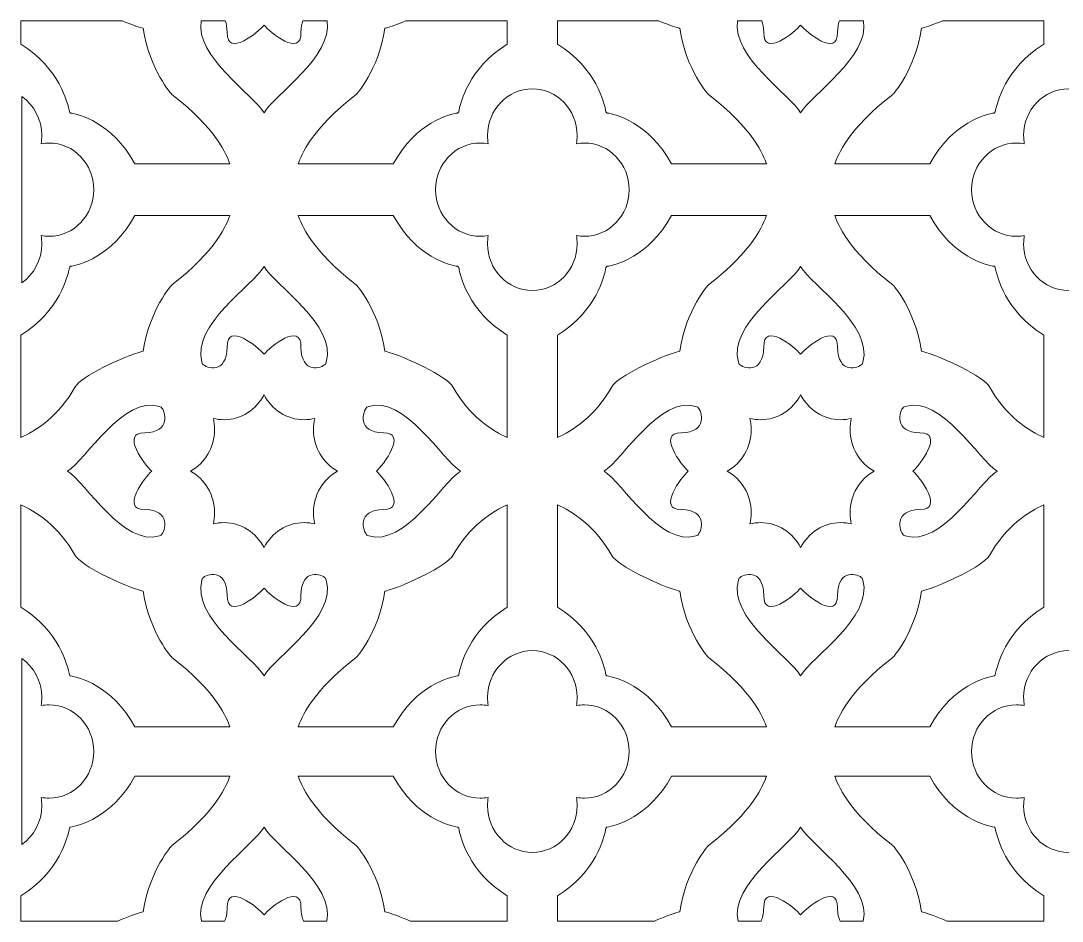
# Model space of a CAD drawing. Header units: millimetres. Extents: x -1200 to 1200, y -590 to 590.
# Drawn here: x -1200 to 164, y -590 to 590 of the extents above; entities that cross this region are included whole.
import ezdxf

# ---------------------------------------------------------------- set-up
doc = ezdxf.new("R2010")
doc.units = ezdxf.units.MM
doc.header["$MEASUREMENT"] = 0
doc.layers.add('Layer 1', color=7, linetype='Continuous')

msp = doc.modelspace()

# ---------------------------------------------------------------- linework, layer by layer
at = {"layer": 'Layer 1', "color": 250, "lineweight": 9}
for points, knots in [([(-1135.4444, 469.4509), (-1135.4444, 469.4509), (-1135.1572, 469.142), (-1135.1572, 469.142), (-1124.8093, 467.5434), (-1081.2913, 457.6772), (-1050.5922, 402.4922), (-1050.5922, 402.4922), (-926.2766, 402.4922), (-926.2766, 402.4922), (-929.4344, 412.7042), (-944.124, 449.1335), (-1002.0419, 493.2975), (-1002.0419, 493.2975), (-1031.3481, 524.8968), (-1039.7222, 580.2292), (-1039.7196, 580.2319), (-1039.9428, 580.3044), (-1040.3501, 580.4369), (-1040.3762, 580.4451), (-1040.3945, 580.4519), (-1040.4219, 580.4601), (-1047.4815, 582.2364), (-1056.9521, 585.6686), (-1067.0834, 589.963), (-1067.0834, 589.963), (-1200.0603, 589.963), (-1200.0603, 589.963), (-1200.0603, 589.963), (-1200.0603, 559.3161), (-1200.0603, 559.3161), (-1149.2751, 528.2948), (-1138.3842, 481.7096), (-1136.4548, 470.5384), (-1136.4548, 470.5384), (-1135.7956, 469.8307), (-1135.7956, 469.8307), (-1135.7956, 469.8307), (-1135.4444, 469.4509), (-1135.4444, 469.4509)], [0, 0, 0, 0, 0.076923077, 0.076923077, 0.076923077, 0.153846154, 0.153846154, 0.153846154, 0.230769231, 0.230769231, 0.230769231, 0.307692308, 0.307692308, 0.307692308, 0.384615385, 0.384615385, 0.384615385, 0.461538462, 0.461538462, 0.461538462, 0.538461538, 0.538461538, 0.538461538, 0.615384615, 0.615384615, 0.615384615, 0.692307692, 0.692307692, 0.692307692, 0.769230769, 0.769230769, 0.769230769, 0.846153846, 0.846153846, 0.846153846, 0.923076923, 0.923076923, 0.923076923, 1, 1, 1, 1]), ([(-932.1457, 589.963), (-930.7319, 586.0853), (-929.8625, 581.1064), (-929.7947, 574.7666), (-930.3912, 540.9156), (-888.4618, 575.3418), (-881.4558, 584.2763), (-881.4506, 584.2722), (-881.4375, 584.264), (-881.4323, 584.2517), (-881.431, 584.264), (-881.4179, 584.2722), (-881.4114, 584.2763), (-874.4041, 575.3418), (-832.4772, 540.9156), (-833.0712, 574.7666), (-833.0034, 581.1064), (-832.1352, 586.0853), (-830.7202, 589.963), (-830.7202, 589.963), (-798.8959, 589.963), (-798.8959, 589.963), (-791.2998, 542.5034), (-867.7805, 493.2866), (-881.4323, 469.3156), (-895.0868, 493.2811), (-971.5661, 542.5034), (-963.9713, 589.963), (-963.9713, 589.963), (-932.1457, 589.963), (-932.1457, 589.963)], [0, 0, 0, 0, 0.1, 0.1, 0.1, 0.2, 0.2, 0.2, 0.3, 0.3, 0.3, 0.4, 0.4, 0.4, 0.5, 0.5, 0.5, 0.6, 0.6, 0.6, 0.7, 0.7, 0.7, 0.8, 0.8, 0.8, 0.9, 0.9, 0.9, 1, 1, 1, 1]), ([(-562.8043, 589.963), (-562.8043, 589.963), (-562.8043, 559.3175), (-562.8043, 559.3175), (-613.5895, 528.2948), (-624.4791, 481.7096), (-626.411, 470.5384), (-626.411, 470.5384), (-627.069, 469.8307), (-627.069, 469.8307), (-627.069, 469.8307), (-627.4215, 469.4509), (-627.4215, 469.4509), (-627.4215, 469.4509), (-627.7073, 469.142), (-627.7073, 469.142), (-638.0578, 467.5434), (-681.5719, 457.6772), (-712.2723, 402.4922), (-712.2723, 402.4922), (-836.5893, 402.4922), (-836.5893, 402.4922), (-833.4315, 412.7042), (-818.7418, 449.1335), (-760.824, 493.2975), (-760.824, 493.2975), (-731.5165, 524.8968), (-723.1437, 580.2292), (-723.1463, 580.2319), (-722.923, 580.3044), (-722.5158, 580.4369), (-722.4897, 580.4451), (-722.4714, 580.4519), (-722.4439, 580.4601), (-715.3831, 582.2364), (-705.9111, 585.6686), (-695.7825, 589.963), (-695.7825, 589.963), (-562.8043, 589.963), (-562.8043, 589.963)], [0, 0, 0, 0, 0.076923077, 0.076923077, 0.076923077, 0.153846154, 0.153846154, 0.153846154, 0.230769231, 0.230769231, 0.230769231, 0.307692308, 0.307692308, 0.307692308, 0.384615385, 0.384615385, 0.384615385, 0.461538462, 0.461538462, 0.461538462, 0.538461538, 0.538461538, 0.538461538, 0.615384615, 0.615384615, 0.615384615, 0.692307692, 0.692307692, 0.692307692, 0.769230769, 0.769230769, 0.769230769, 0.846153846, 0.846153846, 0.846153846, 0.923076923, 0.923076923, 0.923076923, 1, 1, 1, 1]), ([(-432.4786, 469.4509), (-432.4786, 469.4509), (-432.19, 469.142), (-432.19, 469.142), (-421.8422, 467.5434), (-378.3254, 457.6772), (-347.6238, 402.4922), (-347.6238, 402.4922), (-223.3107, 402.4922), (-223.3107, 402.4922), (-226.4672, 412.7042), (-241.1569, 449.1335), (-299.0761, 493.2975), (-299.0761, 493.2975), (-328.3822, 524.8968), (-336.7551, 580.2292), (-336.7524, 580.2319), (-336.9743, 580.3044), (-337.3829, 580.4369), (-337.409, 580.4451), (-337.4273, 580.4519), (-337.4548, 580.4601), (-344.5156, 582.2364), (-353.9889, 585.6686), (-364.1202, 589.963), (-364.1202, 589.963), (-497.0931, 589.963), (-497.0931, 589.963), (-497.0931, 589.963), (-497.0931, 559.3161), (-497.0931, 559.3161), (-446.3092, 528.2948), (-435.4184, 481.7096), (-433.4889, 470.5384), (-433.4889, 470.5384), (-432.8297, 469.8307), (-432.8297, 469.8307), (-432.8297, 469.8307), (-432.4786, 469.4509), (-432.4786, 469.4509)], [0, 0, 0, 0, 0.076923077, 0.076923077, 0.076923077, 0.153846154, 0.153846154, 0.153846154, 0.230769231, 0.230769231, 0.230769231, 0.307692308, 0.307692308, 0.307692308, 0.384615385, 0.384615385, 0.384615385, 0.461538462, 0.461538462, 0.461538462, 0.538461538, 0.538461538, 0.538461538, 0.615384615, 0.615384615, 0.615384615, 0.692307692, 0.692307692, 0.692307692, 0.769230769, 0.769230769, 0.769230769, 0.846153846, 0.846153846, 0.846153846, 0.923076923, 0.923076923, 0.923076923, 1, 1, 1, 1]), ([(-178.4651, 469.3156), (-164.8133, 493.2866), (-88.3353, 542.5034), (-95.93, 589.963), (-95.93, 589.963), (-127.757, 589.963), (-127.757, 589.963), (-129.172, 586.0853), (-130.0362, 581.1064), (-130.104, 574.7666), (-129.5101, 540.9156), (-171.4369, 575.3418), (-178.4429, 584.2763), (-178.4508, 584.2722), (-178.4638, 584.264), (-178.4665, 584.2517), (-178.4704, 584.264), (-178.482, 584.2722), (-178.4886, 584.2763), (-185.496, 575.3418), (-227.4228, 540.9156), (-226.8275, 574.7666), (-226.8953, 581.1064), (-227.7674, 586.0853), (-229.1812, 589.963), (-229.1812, 589.963), (-261.0067, 589.963), (-261.0067, 589.963), (-268.6016, 542.5034), (-192.1209, 493.2811), (-178.4651, 469.3156)], [0, 0, 0, 0, 0.1, 0.1, 0.1, 0.2, 0.2, 0.2, 0.3, 0.3, 0.3, 0.4, 0.4, 0.4, 0.5, 0.5, 0.5, 0.6, 0.6, 0.6, 0.7, 0.7, 0.7, 0.8, 0.8, 0.8, 0.9, 0.9, 0.9, 1, 1, 1, 1]), ([(75.5444, 469.4509), (75.5444, 469.4509), (75.2585, 469.142), (75.2585, 469.142), (64.9093, 467.5434), (21.3952, 457.6772), (-9.3065, 402.4922), (-9.3065, 402.4922), (-133.6234, 402.4922), (-133.6234, 402.4922), (-130.4631, 412.7042), (-115.776, 449.1335), (-57.8556, 493.2975), (-57.8556, 493.2975), (-28.5494, 524.8968), (-20.1765, 580.2292), (-20.1791, 580.2319), (-19.9559, 580.3044), (-19.5486, 580.4369), (-19.5212, 580.4451), (-19.5029, 580.4519), (-19.4755, 580.4601), (-12.4159, 582.2364), (-2.9491, 585.6686), (7.1808, 589.963), (7.1808, 589.963), (140.1629, 589.963), (140.1629, 589.963), (140.1629, 589.963), (140.1629, 559.3175), (140.1629, 559.3175), (89.3764, 528.2948), (78.4881, 481.7096), (76.5547, 470.5384), (76.5547, 470.5384), (75.8981, 469.8307), (75.8981, 469.8307), (75.8981, 469.8307), (75.5444, 469.4509), (75.5444, 469.4509)], [0, 0, 0, 0, 0.076923077, 0.076923077, 0.076923077, 0.153846154, 0.153846154, 0.153846154, 0.230769231, 0.230769231, 0.230769231, 0.307692308, 0.307692308, 0.307692308, 0.384615385, 0.384615385, 0.384615385, 0.461538462, 0.461538462, 0.461538462, 0.538461538, 0.538461538, 0.538461538, 0.615384615, 0.615384615, 0.615384615, 0.692307692, 0.692307692, 0.692307692, 0.769230769, 0.769230769, 0.769230769, 0.846153846, 0.846153846, 0.846153846, 0.923076923, 0.923076923, 0.923076923, 1, 1, 1, 1]), ([(-529.9487, 500.8424), (-497.6127, 500.8424), (-471.2371, 473.3709), (-471.2371, 439.6894), (-471.2371, 435.9934), (-471.5556, 432.374), (-472.1653, 428.8557), (-468.7856, 429.4883), (-465.308, 429.8189), (-461.7613, 429.8189), (-429.4227, 429.8189), (-403.0484, 402.3488), (-403.047, 368.6699), (-403.0484, 334.9871), (-429.4227, 307.5169), (-461.76, 307.5169), (-465.3067, 307.5169), (-468.7856, 307.8489), (-472.1653, 308.4829), (-471.5569, 304.9645), (-471.2385, 301.341), (-471.2385, 297.6465), (-471.2371, 263.965), (-497.6127, 236.4948), (-529.9487, 236.4934), (-562.286, 236.4948), (-588.6616, 263.965), (-588.6616, 297.6451), (-588.6616, 301.341), (-588.3431, 304.9645), (-587.7348, 308.4829), (-591.1131, 307.8489), (-594.5881, 307.5169), (-598.1387, 307.5169), (-630.4774, 307.5169), (-656.8517, 334.9871), (-656.8517, 368.6699), (-656.8517, 402.3488), (-630.476, 429.8203), (-598.1401, 429.8203), (-594.5881, 429.8203), (-591.1131, 429.4883), (-587.7348, 428.8557), (-588.3431, 432.374), (-588.6616, 435.9934), (-588.6616, 439.688), (-588.6616, 473.3709), (-562.286, 500.8424), (-529.9487, 500.8424)], [0, 0, 0, 0, 0.0625, 0.0625, 0.0625, 0.125, 0.125, 0.125, 0.1875, 0.1875, 0.1875, 0.25, 0.25, 0.25, 0.3125, 0.3125, 0.3125, 0.375, 0.375, 0.375, 0.4375, 0.4375, 0.4375, 0.5, 0.5, 0.5, 0.5625, 0.5625, 0.5625, 0.625, 0.625, 0.625, 0.6875, 0.6875, 0.6875, 0.75, 0.75, 0.75, 0.8125, 0.8125, 0.8125, 0.875, 0.875, 0.875, 0.9375, 0.9375, 0.9375, 1, 1, 1, 1]), ([(172.3749, 500.8424), (204.7122, 500.8424), (231.0878, 473.3709), (231.0878, 439.6894), (231.0878, 435.9934), (230.768, 432.374), (230.1609, 428.8557), (233.538, 429.4883), (237.0155, 429.8189), (240.5623, 429.8189), (272.9023, 429.8189), (299.2766, 402.3488), (299.2778, 368.6699), (299.2778, 334.9871), (272.9023, 307.5169), (240.5637, 307.5169), (237.0155, 307.5169), (233.538, 307.8489), (230.1597, 308.4829), (230.768, 304.9645), (231.0865, 301.341), (231.0865, 297.6465), (231.0865, 263.965), (204.7135, 236.4948), (172.3749, 236.4934), (140.0376, 236.4948), (113.662, 263.965), (113.662, 297.6451), (113.662, 301.341), (113.9805, 304.9645), (114.5902, 308.4829), (111.2131, 307.8489), (107.7355, 307.5169), (104.1874, 307.5169), (71.8476, 307.5169), (45.4733, 334.9871), (45.4733, 368.6699), (45.4733, 402.3488), (71.8488, 429.8203), (104.1861, 429.8203), (107.7342, 429.8203), (111.2131, 429.4883), (114.5902, 428.8557), (113.9805, 432.374), (113.662, 435.9934), (113.662, 439.688), (113.6633, 473.3709), (140.0376, 500.8424), (172.3749, 500.8424)], [0, 0, 0, 0, 0.0625, 0.0625, 0.0625, 0.125, 0.125, 0.125, 0.1875, 0.1875, 0.1875, 0.25, 0.25, 0.25, 0.3125, 0.3125, 0.3125, 0.375, 0.375, 0.375, 0.4375, 0.4375, 0.4375, 0.5, 0.5, 0.5, 0.5625, 0.5625, 0.5625, 0.625, 0.625, 0.625, 0.6875, 0.6875, 0.6875, 0.75, 0.75, 0.75, 0.8125, 0.8125, 0.8125, 0.875, 0.875, 0.875, 0.9375, 0.9375, 0.9375, 1, 1, 1, 1]), ([(-1198.9207, 246.6712), (-1198.9207, 246.6712), (-1198.9207, 490.6618), (-1198.9207, 490.6618), (-1183.0641, 479.6929), (-1172.5751, 460.9277), (-1172.5751, 439.6894), (-1172.5751, 435.9934), (-1172.8937, 432.374), (-1173.502, 428.8557), (-1170.1236, 429.4883), (-1166.6486, 429.8189), (-1163.0979, 429.8189), (-1130.7606, 429.8189), (-1104.3864, 402.3488), (-1104.3864, 368.6699), (-1104.3864, 334.9871), (-1130.7606, 307.5169), (-1163.0979, 307.5169), (-1166.6474, 307.5169), (-1170.125, 307.8489), (-1173.5032, 308.4829), (-1172.895, 304.9645), (-1172.5778, 301.341), (-1172.5778, 297.6465), (-1172.5764, 276.4082), (-1183.0653, 257.6416), (-1198.9207, 246.6712)], [0, 0, 0, 0, 0.111111111, 0.111111111, 0.111111111, 0.222222222, 0.222222222, 0.222222222, 0.333333333, 0.333333333, 0.333333333, 0.444444444, 0.444444444, 0.444444444, 0.555555556, 0.555555556, 0.555555556, 0.666666667, 0.666666667, 0.666666667, 0.777777778, 0.777777778, 0.777777778, 0.888888889, 0.888888889, 0.888888889, 1, 1, 1, 1]), ([(-1135.4444, 267.8904), (-1135.4444, 267.8904), (-1135.1572, 268.1978), (-1135.1572, 268.1978), (-1124.8093, 269.7965), (-1081.2913, 279.6628), (-1050.5922, 334.849), (-1050.5922, 334.849), (-926.2753, 334.849), (-926.2753, 334.849), (-929.4317, 324.6371), (-944.1227, 288.2092), (-1002.0419, 244.0437), (-1002.0419, 244.0437), (-1031.3481, 212.4432), (-1039.7222, 157.1093), (-1039.7196, 157.1079), (-1039.9428, 157.0355), (-1040.3501, 156.903), (-1040.3762, 156.8962), (-1040.3945, 156.8893), (-1040.4219, 156.8811), (-1065.7506, 150.5045), (-1122.0784, 122.8156), (-1128.6995, 110.4777), (-1149.2686, 72.6561), (-1181.8983, 51.6597), (-1200.0603, 43.8319), (-1200.0603, 43.8319), (-1200.0603, 178.0252), (-1200.0603, 178.0252), (-1149.2751, 209.0451), (-1138.3842, 255.6303), (-1136.4548, 266.8001), (-1136.4548, 266.8001), (-1135.7956, 267.5106), (-1135.7956, 267.5106), (-1135.7956, 267.5106), (-1135.4444, 267.8904), (-1135.4444, 267.8904)], [0, 0, 0, 0, 0.076923077, 0.076923077, 0.076923077, 0.153846154, 0.153846154, 0.153846154, 0.230769231, 0.230769231, 0.230769231, 0.307692308, 0.307692308, 0.307692308, 0.384615385, 0.384615385, 0.384615385, 0.461538462, 0.461538462, 0.461538462, 0.538461538, 0.538461538, 0.538461538, 0.615384615, 0.615384615, 0.615384615, 0.692307692, 0.692307692, 0.692307692, 0.769230769, 0.769230769, 0.769230769, 0.846153846, 0.846153846, 0.846153846, 0.923076923, 0.923076923, 0.923076923, 1, 1, 1, 1]), ([(-627.4215, 267.8904), (-627.4215, 267.8904), (-627.7073, 268.1978), (-627.7073, 268.1978), (-638.0578, 269.7965), (-681.5733, 279.6628), (-712.2723, 334.849), (-712.2723, 334.849), (-836.5905, 334.849), (-836.5905, 334.849), (-833.4341, 324.6371), (-818.7432, 288.2092), (-760.824, 244.0437), (-760.824, 244.0437), (-731.5165, 212.4432), (-723.1437, 157.1093), (-723.1463, 157.1079), (-722.923, 157.0355), (-722.5158, 156.903), (-722.4897, 156.8962), (-722.4714, 156.8893), (-722.4439, 156.8811), (-697.114, 150.5045), (-640.7875, 122.8156), (-634.1651, 110.4777), (-613.5959, 72.6548), (-580.9662, 51.6583), (-562.8043, 43.8319), (-562.8043, 43.8319), (-562.8043, 178.0238), (-562.8043, 178.0238), (-613.5895, 209.0451), (-624.4791, 255.6303), (-626.411, 266.8001), (-626.411, 266.8001), (-627.069, 267.5106), (-627.069, 267.5106), (-627.069, 267.5106), (-627.4215, 267.8904), (-627.4215, 267.8904)], [0, 0, 0, 0, 0.076923077, 0.076923077, 0.076923077, 0.153846154, 0.153846154, 0.153846154, 0.230769231, 0.230769231, 0.230769231, 0.307692308, 0.307692308, 0.307692308, 0.384615385, 0.384615385, 0.384615385, 0.461538462, 0.461538462, 0.461538462, 0.538461538, 0.538461538, 0.538461538, 0.615384615, 0.615384615, 0.615384615, 0.692307692, 0.692307692, 0.692307692, 0.769230769, 0.769230769, 0.769230769, 0.846153846, 0.846153846, 0.846153846, 0.923076923, 0.923076923, 0.923076923, 1, 1, 1, 1]), ([(-432.4786, 267.8904), (-432.4786, 267.8904), (-432.19, 268.1978), (-432.19, 268.1978), (-421.8422, 269.7965), (-378.3254, 279.6628), (-347.6238, 334.849), (-347.6238, 334.849), (-223.3095, 334.849), (-223.3095, 334.849), (-226.4659, 324.6371), (-241.1555, 288.2092), (-299.0761, 244.0437), (-299.0761, 244.0437), (-328.3822, 212.4432), (-336.7551, 157.1093), (-336.7524, 157.1079), (-336.9743, 157.0355), (-337.3829, 156.903), (-337.409, 156.8962), (-337.4273, 156.8893), (-337.4548, 156.8811), (-362.7847, 150.5045), (-419.1113, 122.8156), (-425.7336, 110.4777), (-446.3014, 72.6561), (-478.9325, 51.6597), (-497.0931, 43.8319), (-497.0931, 43.8319), (-497.0931, 178.0252), (-497.0931, 178.0252), (-446.3092, 209.0451), (-435.4184, 255.6303), (-433.4889, 266.8001), (-433.4889, 266.8001), (-432.8297, 267.5106), (-432.8297, 267.5106), (-432.8297, 267.5106), (-432.4786, 267.8904), (-432.4786, 267.8904)], [0, 0, 0, 0, 0.076923077, 0.076923077, 0.076923077, 0.153846154, 0.153846154, 0.153846154, 0.230769231, 0.230769231, 0.230769231, 0.307692308, 0.307692308, 0.307692308, 0.384615385, 0.384615385, 0.384615385, 0.461538462, 0.461538462, 0.461538462, 0.538461538, 0.538461538, 0.538461538, 0.615384615, 0.615384615, 0.615384615, 0.692307692, 0.692307692, 0.692307692, 0.769230769, 0.769230769, 0.769230769, 0.846153846, 0.846153846, 0.846153846, 0.923076923, 0.923076923, 0.923076923, 1, 1, 1, 1]), ([(75.5444, 267.8904), (75.5444, 267.8904), (75.2585, 268.1978), (75.2585, 268.1978), (64.9093, 269.7965), (21.3939, 279.6628), (-9.3065, 334.849), (-9.3065, 334.849), (-133.6247, 334.849), (-133.6247, 334.849), (-130.4656, 324.6371), (-115.7773, 288.2092), (-57.8556, 244.0437), (-57.8556, 244.0437), (-28.5494, 212.4432), (-20.1765, 157.1093), (-20.1791, 157.1079), (-19.9559, 157.0355), (-19.5486, 156.903), (-19.5212, 156.8962), (-19.5029, 156.8893), (-19.4755, 156.8811), (5.8531, 150.5045), (62.1784, 122.8156), (68.8033, 110.4777), (89.3712, 72.6548), (121.9996, 51.6583), (140.1629, 43.8319), (140.1629, 43.8319), (140.1629, 178.0238), (140.1629, 178.0238), (89.3764, 209.0451), (78.4881, 255.6303), (76.5547, 266.8001), (76.5547, 266.8001), (75.8981, 267.5106), (75.8981, 267.5106), (75.8981, 267.5106), (75.5444, 267.8904), (75.5444, 267.8904)], [0, 0, 0, 0, 0.076923077, 0.076923077, 0.076923077, 0.153846154, 0.153846154, 0.153846154, 0.230769231, 0.230769231, 0.230769231, 0.307692308, 0.307692308, 0.307692308, 0.384615385, 0.384615385, 0.384615385, 0.461538462, 0.461538462, 0.461538462, 0.538461538, 0.538461538, 0.538461538, 0.615384615, 0.615384615, 0.615384615, 0.692307692, 0.692307692, 0.692307692, 0.769230769, 0.769230769, 0.769230769, 0.846153846, 0.846153846, 0.846153846, 0.923076923, 0.923076923, 0.923076923, 1, 1, 1, 1]), ([(-881.4336, 268.0243), (-867.321, 243.2499), (-786.0729, 191.4973), (-799.9428, 142.5907), (-800.1869, 141.7244), (-800.3553, 140.8732), (-800.9363, 140.164), (-805.543, 134.5689), (-832.6861, 125.9296), (-833.0712, 162.5747), (-832.4772, 196.4242), (-874.4053, 161.9994), (-881.4114, 153.0609), (-881.4192, 153.0704), (-881.4271, 153.0786), (-881.4336, 153.0855), (-881.4401, 153.0786), (-881.4479, 153.0704), (-881.4545, 153.0609), (-888.4605, 161.9994), (-930.3912, 196.4242), (-929.7947, 162.5747), (-930.1798, 125.9296), (-957.3242, 134.5689), (-961.9283, 140.164), (-962.5118, 140.8732), (-962.6777, 141.7244), (-962.9231, 142.5907), (-976.7942, 191.4973), (-895.5463, 243.2499), (-881.4336, 268.0243)], [0, 0, 0, 0, 0.1, 0.1, 0.1, 0.2, 0.2, 0.2, 0.3, 0.3, 0.3, 0.4, 0.4, 0.4, 0.5, 0.5, 0.5, 0.6, 0.6, 0.6, 0.7, 0.7, 0.7, 0.8, 0.8, 0.8, 0.9, 0.9, 0.9, 1, 1, 1, 1]), ([(-178.4665, 268.0243), (-164.3537, 243.2499), (-83.1071, 191.4973), (-96.9756, 142.5907), (-97.2211, 141.7244), (-97.3882, 140.8732), (-97.9704, 140.164), (-102.5758, 134.5689), (-129.7189, 125.9296), (-130.104, 162.5747), (-129.5101, 196.4242), (-171.4382, 161.9994), (-178.4456, 153.0609), (-178.4521, 153.0704), (-178.4586, 153.0786), (-178.4665, 153.0855), (-178.4729, 153.0786), (-178.4795, 153.0704), (-178.4873, 153.0609), (-185.4946, 161.9994), (-227.4228, 196.4242), (-226.8275, 162.5747), (-227.2126, 125.9296), (-254.3584, 134.5689), (-258.9624, 140.164), (-259.546, 140.8732), (-259.7105, 141.7244), (-259.9572, 142.5907), (-273.8271, 191.4973), (-192.5791, 243.2499), (-178.4665, 268.0243)], [0, 0, 0, 0, 0.1, 0.1, 0.1, 0.2, 0.2, 0.2, 0.3, 0.3, 0.3, 0.4, 0.4, 0.4, 0.5, 0.5, 0.5, 0.6, 0.6, 0.6, 0.7, 0.7, 0.7, 0.8, 0.8, 0.8, 0.9, 0.9, 0.9, 1, 1, 1, 1]), ([(-1138.999, -0.2419), (-1115.2133, -14.941), (-1065.526, -99.5636), (-1018.5695, -85.1174), (-1017.7367, -84.8618), (-1016.9195, -84.6897), (-1016.2381, -84.0817), (-1010.8677, -79.2858), (-1002.5706, -51.0136), (-1037.7563, -50.6119), (-1070.2542, -51.2308), (-1037.2028, -7.5601), (-1028.6211, -0.2638), (-1028.6302, -0.257), (-1028.6381, -0.2501), (-1028.6446, -0.2419), (-1028.6381, -0.2351), (-1028.6302, -0.2269), (-1028.6211, -0.2187), (-1037.2028, 7.0775), (-1070.2542, 50.7483), (-1037.7563, 50.1293), (-1002.5706, 50.5297), (-1010.8677, 78.8019), (-1016.2381, 83.5977), (-1016.9195, 84.2057), (-1017.7367, 84.378), (-1018.5695, 84.6334), (-1065.526, 99.0797), (-1115.2133, 14.4571), (-1138.999, -0.2419)], [0, 0, 0, 0, 0.1, 0.1, 0.1, 0.2, 0.2, 0.2, 0.3, 0.3, 0.3, 0.4, 0.4, 0.4, 0.5, 0.5, 0.5, 0.6, 0.6, 0.6, 0.7, 0.7, 0.7, 0.8, 0.8, 0.8, 0.9, 0.9, 0.9, 1, 1, 1, 1]), ([(-881.4323, 99.9091), (-891.4799, 80.4442), (-911.2293, 67.158), (-933.8636, 67.158), (-938.6635, 67.158), (-943.329, 67.7619), (-947.8039, 68.8877), (-946.7217, 64.2272), (-946.1461, 59.3644), (-946.1461, 54.3664), (-946.1461, 30.7916), (-958.8998, 10.2255), (-977.5866, -0.2406), (-958.8998, -10.7054), (-946.1461, -31.2755), (-946.1461, -54.8489), (-946.1461, -59.847), (-946.7217, -64.7139), (-947.8039, -69.3731), (-943.329, -68.2458), (-938.6635, -67.6433), (-933.8636, -67.6433), (-911.2293, -67.6433), (-891.4813, -80.9282), (-881.4323, -100.3916), (-871.3846, -80.9282), (-851.6378, -67.6433), (-829.0049, -67.6433), (-824.2049, -67.6433), (-819.5368, -68.2431), (-815.062, -69.369), (-816.1454, -64.7084), (-816.7211, -59.847), (-816.7211, -54.8475), (-816.7211, -31.2755), (-803.9674, -10.7054), (-785.2806, -0.2406), (-803.9687, 10.2255), (-816.7211, 30.7916), (-816.7224, 54.3664), (-816.7224, 59.3644), (-816.1454, 64.2272), (-815.0632, 68.8877), (-819.5381, 67.7633), (-824.2049, 67.1593), (-829.0049, 67.1593), (-851.6392, 67.1593), (-871.3846, 80.4442), (-881.4323, 99.9091)], [0, 0, 0, 0, 0.0625, 0.0625, 0.0625, 0.125, 0.125, 0.125, 0.1875, 0.1875, 0.1875, 0.25, 0.25, 0.25, 0.3125, 0.3125, 0.3125, 0.375, 0.375, 0.375, 0.4375, 0.4375, 0.4375, 0.5, 0.5, 0.5, 0.5625, 0.5625, 0.5625, 0.625, 0.625, 0.625, 0.6875, 0.6875, 0.6875, 0.75, 0.75, 0.75, 0.8125, 0.8125, 0.8125, 0.875, 0.875, 0.875, 0.9375, 0.9375, 0.9375, 1, 1, 1, 1]), ([(-623.8669, -0.2419), (-647.6551, -14.941), (-697.3425, -99.5636), (-744.2976, -85.1174), (-745.1292, -84.8618), (-745.9463, -84.6897), (-746.6277, -84.0817), (-752.0007, -79.2858), (-760.2953, -51.0136), (-725.1122, -50.6119), (-692.6117, -51.2308), (-725.663, -7.5601), (-734.2448, -0.2638), (-734.2357, -0.257), (-734.2278, -0.2501), (-734.2213, -0.2419), (-734.2278, -0.2351), (-734.2357, -0.2269), (-734.2448, -0.2187), (-725.663, 7.0775), (-692.6117, 50.7483), (-725.1122, 50.1293), (-760.2953, 50.5297), (-752.0007, 78.8019), (-746.6277, 83.5977), (-745.9463, 84.2057), (-745.1292, 84.378), (-744.2976, 84.6334), (-697.3425, 99.0797), (-647.6551, 14.4571), (-623.8669, -0.2419)], [0, 0, 0, 0, 0.1, 0.1, 0.1, 0.2, 0.2, 0.2, 0.3, 0.3, 0.3, 0.4, 0.4, 0.4, 0.5, 0.5, 0.5, 0.6, 0.6, 0.6, 0.7, 0.7, 0.7, 0.8, 0.8, 0.8, 0.9, 0.9, 0.9, 1, 1, 1, 1]), ([(-436.0318, -0.2419), (-412.2462, -14.941), (-362.5576, -99.5636), (-315.6024, -85.1174), (-314.7708, -84.8618), (-313.9524, -84.6897), (-313.2722, -84.0817), (-307.9005, -79.2858), (-299.6034, -51.0136), (-334.7892, -50.6119), (-367.287, -51.2308), (-334.2357, -7.5601), (-325.6539, -0.2638), (-325.6618, -0.257), (-325.6696, -0.2501), (-325.6775, -0.2419), (-325.6696, -0.2351), (-325.6618, -0.2269), (-325.6539, -0.2187), (-334.2357, 7.0775), (-367.287, 50.7483), (-334.7892, 50.1293), (-299.6034, 50.5297), (-307.9005, 78.8019), (-313.2722, 83.5977), (-313.9524, 84.2057), (-314.7708, 84.378), (-315.6024, 84.6334), (-362.5576, 99.0797), (-412.2462, 14.4571), (-436.0318, -0.2419)], [0, 0, 0, 0, 0.1, 0.1, 0.1, 0.2, 0.2, 0.2, 0.3, 0.3, 0.3, 0.4, 0.4, 0.4, 0.5, 0.5, 0.5, 0.6, 0.6, 0.6, 0.7, 0.7, 0.7, 0.8, 0.8, 0.8, 0.9, 0.9, 0.9, 1, 1, 1, 1]), ([(-178.4651, 99.9091), (-188.5127, 80.4442), (-208.2634, 67.158), (-230.8964, 67.158), (-235.6963, 67.158), (-240.3619, 67.7619), (-244.8368, 68.8877), (-243.7559, 64.2272), (-243.1789, 59.3644), (-243.1789, 54.3664), (-243.1789, 30.7916), (-255.934, 10.2255), (-274.6194, -0.2406), (-255.934, -10.7054), (-243.1789, -31.2755), (-243.1789, -54.8489), (-243.1789, -59.847), (-243.7559, -64.7139), (-244.8368, -69.3731), (-240.3619, -68.2458), (-235.6963, -67.6433), (-230.8964, -67.6433), (-208.2634, -67.6433), (-188.5141, -80.9282), (-178.4651, -100.3916), (-168.4174, -80.9282), (-148.6707, -67.6433), (-126.0378, -67.6433), (-121.2378, -67.6433), (-116.571, -68.2431), (-112.0961, -69.369), (-113.1782, -64.7084), (-113.7539, -59.847), (-113.7539, -54.8475), (-113.7539, -31.2755), (-101.0015, -10.7054), (-82.3161, -0.2406), (-101.0028, 10.2255), (-113.7539, 30.7916), (-113.7553, 54.3664), (-113.7553, 59.3644), (-113.1795, 64.2272), (-112.0974, 68.8877), (-116.5723, 67.7633), (-121.2391, 67.1593), (-126.0378, 67.1593), (-148.6721, 67.1593), (-168.4174, 80.4442), (-178.4651, 99.9091)], [0, 0, 0, 0, 0.0625, 0.0625, 0.0625, 0.125, 0.125, 0.125, 0.1875, 0.1875, 0.1875, 0.25, 0.25, 0.25, 0.3125, 0.3125, 0.3125, 0.375, 0.375, 0.375, 0.4375, 0.4375, 0.4375, 0.5, 0.5, 0.5, 0.5625, 0.5625, 0.5625, 0.625, 0.625, 0.625, 0.6875, 0.6875, 0.6875, 0.75, 0.75, 0.75, 0.8125, 0.8125, 0.8125, 0.875, 0.875, 0.875, 0.9375, 0.9375, 0.9375, 1, 1, 1, 1]), ([(79.1003, -0.2419), (55.3121, -14.941), (5.6247, -99.5636), (-41.3317, -85.1174), (-42.1633, -84.8618), (-42.9792, -84.6897), (-43.6606, -84.0817), (-49.0336, -79.2858), (-57.3294, -51.0136), (-22.145, -50.6119), (10.3555, -51.2308), (-22.6959, -7.5601), (-31.2789, -0.2638), (-31.2698, -0.257), (-31.2619, -0.2501), (-31.2541, -0.2419), (-31.2619, -0.2351), (-31.2698, -0.2269), (-31.2789, -0.2187), (-22.6959, 7.0775), (10.3555, 50.7483), (-22.145, 50.1293), (-57.3294, 50.5297), (-49.0336, 78.8019), (-43.6606, 83.5977), (-42.9792, 84.2057), (-42.1633, 84.378), (-41.3317, 84.6334), (5.6247, 99.0797), (55.3121, 14.4571), (79.1003, -0.2419)], [0, 0, 0, 0, 0.1, 0.1, 0.1, 0.2, 0.2, 0.2, 0.3, 0.3, 0.3, 0.4, 0.4, 0.4, 0.5, 0.5, 0.5, 0.6, 0.6, 0.6, 0.7, 0.7, 0.7, 0.8, 0.8, 0.8, 0.9, 0.9, 0.9, 1, 1, 1, 1]), ([(-1135.4444, -268.373), (-1135.4444, -268.373), (-1135.1572, -268.6818), (-1135.1572, -268.6818), (-1124.8093, -270.2804), (-1081.2913, -280.1453), (-1050.5922, -335.3303), (-1050.5922, -335.3303), (-926.2766, -335.3303), (-926.2766, -335.3303), (-929.4344, -325.1182), (-944.124, -288.6904), (-1002.0419, -244.5264), (-1002.0419, -244.5264), (-1031.3481, -212.9258), (-1039.7222, -157.5933), (-1039.7196, -157.5905), (-1039.9428, -157.5181), (-1040.3501, -157.3869), (-1040.3762, -157.3788), (-1040.3945, -157.3719), (-1040.4219, -157.3637), (-1065.7506, -150.987), (-1122.0784, -123.2983), (-1128.6995, -110.9602), (-1149.2686, -73.1387), (-1181.8983, -52.1422), (-1200.0603, -44.3158), (-1200.0603, -44.3158), (-1200.0603, -178.5077), (-1200.0603, -178.5077), (-1149.2751, -209.5277), (-1138.3842, -256.1129), (-1136.4548, -267.284), (-1136.4548, -267.284), (-1135.7956, -267.9932), (-1135.7956, -267.9932), (-1135.7956, -267.9932), (-1135.4444, -268.373), (-1135.4444, -268.373)], [0, 0, 0, 0, 0.076923077, 0.076923077, 0.076923077, 0.153846154, 0.153846154, 0.153846154, 0.230769231, 0.230769231, 0.230769231, 0.307692308, 0.307692308, 0.307692308, 0.384615385, 0.384615385, 0.384615385, 0.461538462, 0.461538462, 0.461538462, 0.538461538, 0.538461538, 0.538461538, 0.615384615, 0.615384615, 0.615384615, 0.692307692, 0.692307692, 0.692307692, 0.769230769, 0.769230769, 0.769230769, 0.846153846, 0.846153846, 0.846153846, 0.923076923, 0.923076923, 0.923076923, 1, 1, 1, 1]), ([(-627.4215, -268.373), (-627.4215, -268.373), (-627.7073, -268.6818), (-627.7073, -268.6818), (-638.0578, -270.2804), (-681.5719, -280.1453), (-712.2723, -335.3303), (-712.2723, -335.3303), (-836.5893, -335.3303), (-836.5893, -335.3303), (-833.4315, -325.1182), (-818.7418, -288.6904), (-760.824, -244.5264), (-760.824, -244.5264), (-731.5165, -212.9258), (-723.1437, -157.5933), (-723.1463, -157.5905), (-722.923, -157.5181), (-722.5158, -157.3869), (-722.4897, -157.3788), (-722.4714, -157.3719), (-722.4439, -157.3637), (-697.114, -150.987), (-640.7875, -123.2983), (-634.1651, -110.9602), (-613.5959, -73.1373), (-580.9662, -52.1408), (-562.8043, -44.3158), (-562.8043, -44.3158), (-562.8043, -178.5064), (-562.8043, -178.5064), (-613.5895, -209.5277), (-624.4791, -256.1129), (-626.411, -267.284), (-626.411, -267.284), (-627.069, -267.9932), (-627.069, -267.9932), (-627.069, -267.9932), (-627.4215, -268.373), (-627.4215, -268.373)], [0, 0, 0, 0, 0.076923077, 0.076923077, 0.076923077, 0.153846154, 0.153846154, 0.153846154, 0.230769231, 0.230769231, 0.230769231, 0.307692308, 0.307692308, 0.307692308, 0.384615385, 0.384615385, 0.384615385, 0.461538462, 0.461538462, 0.461538462, 0.538461538, 0.538461538, 0.538461538, 0.615384615, 0.615384615, 0.615384615, 0.692307692, 0.692307692, 0.692307692, 0.769230769, 0.769230769, 0.769230769, 0.846153846, 0.846153846, 0.846153846, 0.923076923, 0.923076923, 0.923076923, 1, 1, 1, 1]), ([(-432.4786, -268.373), (-432.4786, -268.373), (-432.19, -268.6818), (-432.19, -268.6818), (-421.8422, -270.2804), (-378.3254, -280.1453), (-347.6238, -335.3303), (-347.6238, -335.3303), (-223.3107, -335.3303), (-223.3107, -335.3303), (-226.4672, -325.1182), (-241.1569, -288.6904), (-299.0761, -244.5264), (-299.0761, -244.5264), (-328.3822, -212.9258), (-336.7551, -157.5933), (-336.7524, -157.5905), (-336.9743, -157.5181), (-337.3829, -157.3869), (-337.409, -157.3788), (-337.4273, -157.3719), (-337.4548, -157.3637), (-362.7847, -150.987), (-419.1113, -123.2983), (-425.7336, -110.9602), (-446.3014, -73.1387), (-478.9325, -52.1422), (-497.0931, -44.3158), (-497.0931, -44.3158), (-497.0931, -178.5077), (-497.0931, -178.5077), (-446.3092, -209.5277), (-435.4184, -256.1129), (-433.4889, -267.284), (-433.4889, -267.284), (-432.8297, -267.9932), (-432.8297, -267.9932), (-432.8297, -267.9932), (-432.4786, -268.373), (-432.4786, -268.373)], [0, 0, 0, 0, 0.076923077, 0.076923077, 0.076923077, 0.153846154, 0.153846154, 0.153846154, 0.230769231, 0.230769231, 0.230769231, 0.307692308, 0.307692308, 0.307692308, 0.384615385, 0.384615385, 0.384615385, 0.461538462, 0.461538462, 0.461538462, 0.538461538, 0.538461538, 0.538461538, 0.615384615, 0.615384615, 0.615384615, 0.692307692, 0.692307692, 0.692307692, 0.769230769, 0.769230769, 0.769230769, 0.846153846, 0.846153846, 0.846153846, 0.923076923, 0.923076923, 0.923076923, 1, 1, 1, 1]), ([(75.5444, -268.373), (75.5444, -268.373), (75.2585, -268.6818), (75.2585, -268.6818), (64.9093, -270.2804), (21.3952, -280.1453), (-9.3065, -335.3303), (-9.3065, -335.3303), (-133.6234, -335.3303), (-133.6234, -335.3303), (-130.4631, -325.1182), (-115.776, -288.6904), (-57.8556, -244.5264), (-57.8556, -244.5264), (-28.5494, -212.9258), (-20.1765, -157.5933), (-20.1791, -157.5905), (-19.9559, -157.5181), (-19.5486, -157.3869), (-19.5212, -157.3788), (-19.5029, -157.3719), (-19.4755, -157.3637), (5.8531, -150.987), (62.1784, -123.2983), (68.8033, -110.9602), (89.3712, -73.1373), (121.9996, -52.1408), (140.1629, -44.3158), (140.1629, -44.3158), (140.1629, -178.5064), (140.1629, -178.5064), (89.3764, -209.5277), (78.4881, -256.1129), (76.5547, -267.284), (76.5547, -267.284), (75.8981, -267.9932), (75.8981, -267.9932), (75.8981, -267.9932), (75.5444, -268.373), (75.5444, -268.373)], [0, 0, 0, 0, 0.076923077, 0.076923077, 0.076923077, 0.153846154, 0.153846154, 0.153846154, 0.230769231, 0.230769231, 0.230769231, 0.307692308, 0.307692308, 0.307692308, 0.384615385, 0.384615385, 0.384615385, 0.461538462, 0.461538462, 0.461538462, 0.538461538, 0.538461538, 0.538461538, 0.615384615, 0.615384615, 0.615384615, 0.692307692, 0.692307692, 0.692307692, 0.769230769, 0.769230769, 0.769230769, 0.846153846, 0.846153846, 0.846153846, 0.923076923, 0.923076923, 0.923076923, 1, 1, 1, 1]), ([(-881.4336, -268.5082), (-867.321, -243.7339), (-786.0729, -191.9798), (-799.9428, -143.0745), (-800.1869, -142.2083), (-800.3553, -141.3557), (-800.9363, -140.648), (-805.543, -135.0528), (-832.6861, -126.4121), (-833.0712, -163.0572), (-832.4772, -196.9068), (-874.4053, -162.4834), (-881.4114, -153.5448), (-881.4192, -153.553), (-881.4271, -153.5612), (-881.4336, -153.5694), (-881.4401, -153.5612), (-881.4479, -153.553), (-881.4545, -153.5448), (-888.4605, -162.4834), (-930.3912, -196.9068), (-929.7947, -163.0572), (-930.1798, -126.4121), (-957.3242, -135.0528), (-961.9283, -140.648), (-962.5118, -141.3557), (-962.6777, -142.2083), (-962.9231, -143.0745), (-976.7942, -191.9798), (-895.5463, -243.7339), (-881.4336, -268.5082)], [0, 0, 0, 0, 0.1, 0.1, 0.1, 0.2, 0.2, 0.2, 0.3, 0.3, 0.3, 0.4, 0.4, 0.4, 0.5, 0.5, 0.5, 0.6, 0.6, 0.6, 0.7, 0.7, 0.7, 0.8, 0.8, 0.8, 0.9, 0.9, 0.9, 1, 1, 1, 1]), ([(-178.4665, -268.5082), (-164.3537, -243.7339), (-83.1071, -191.9798), (-96.9756, -143.0745), (-97.2211, -142.2083), (-97.3882, -141.3557), (-97.9704, -140.648), (-102.5758, -135.0528), (-129.7189, -126.4121), (-130.104, -163.0572), (-129.5101, -196.9068), (-171.4382, -162.4834), (-178.4456, -153.5448), (-178.4521, -153.553), (-178.4586, -153.5612), (-178.4665, -153.5694), (-178.4729, -153.5612), (-178.4795, -153.553), (-178.4873, -153.5448), (-185.4946, -162.4834), (-227.4228, -196.9068), (-226.8275, -163.0572), (-227.2126, -126.4121), (-254.3584, -135.0528), (-258.9624, -140.648), (-259.546, -141.3557), (-259.7105, -142.2083), (-259.9572, -143.0745), (-273.8271, -191.9798), (-192.5791, -243.7339), (-178.4665, -268.5082)], [0, 0, 0, 0, 0.1, 0.1, 0.1, 0.2, 0.2, 0.2, 0.3, 0.3, 0.3, 0.4, 0.4, 0.4, 0.5, 0.5, 0.5, 0.6, 0.6, 0.6, 0.7, 0.7, 0.7, 0.8, 0.8, 0.8, 0.9, 0.9, 0.9, 1, 1, 1, 1]), ([(-529.9487, -235.4921), (-497.6127, -235.4921), (-471.2371, -262.9623), (-471.2371, -296.6424), (-471.2371, -300.3384), (-471.5556, -303.9592), (-472.1653, -307.4775), (-468.7856, -306.8435), (-465.308, -306.5143), (-461.7613, -306.5143), (-429.4227, -306.5129), (-403.0484, -333.9844), (-403.047, -367.6646), (-403.0484, -401.3447), (-429.4227, -428.8149), (-461.76, -428.8149), (-465.3067, -428.8149), (-468.7856, -428.4842), (-472.1653, -427.8517), (-471.5569, -431.3686), (-471.2385, -434.9894), (-471.2385, -438.6867), (-471.2371, -472.3682), (-497.6127, -499.8384), (-529.9487, -499.8384), (-562.286, -499.8384), (-588.6616, -472.3682), (-588.6616, -438.6881), (-588.6616, -434.9894), (-588.3431, -431.3686), (-587.7348, -427.8517), (-591.1131, -428.4842), (-594.5881, -428.8149), (-598.1387, -428.8149), (-630.4774, -428.8149), (-656.8517, -401.3447), (-656.8517, -367.6646), (-656.8517, -333.9844), (-630.476, -306.5129), (-598.1401, -306.5129), (-594.5881, -306.5129), (-591.1131, -306.8435), (-587.7348, -307.4775), (-588.3431, -303.9592), (-588.6616, -300.3398), (-588.6616, -296.6438), (-588.6616, -262.9623), (-562.286, -235.4921), (-529.9487, -235.4921)], [0, 0, 0, 0, 0.0625, 0.0625, 0.0625, 0.125, 0.125, 0.125, 0.1875, 0.1875, 0.1875, 0.25, 0.25, 0.25, 0.3125, 0.3125, 0.3125, 0.375, 0.375, 0.375, 0.4375, 0.4375, 0.4375, 0.5, 0.5, 0.5, 0.5625, 0.5625, 0.5625, 0.625, 0.625, 0.625, 0.6875, 0.6875, 0.6875, 0.75, 0.75, 0.75, 0.8125, 0.8125, 0.8125, 0.875, 0.875, 0.875, 0.9375, 0.9375, 0.9375, 1, 1, 1, 1]), ([(172.3749, -235.4921), (204.7122, -235.4921), (231.0878, -262.9623), (231.0878, -296.6424), (231.0878, -300.3384), (230.768, -303.9592), (230.1609, -307.4775), (233.538, -306.8435), (237.0155, -306.5143), (240.5623, -306.5143), (272.9023, -306.5129), (299.2766, -333.9844), (299.2778, -367.6646), (299.2778, -401.3447), (272.9023, -428.8149), (240.5637, -428.8149), (237.0155, -428.8149), (233.538, -428.4842), (230.1597, -427.8517), (230.768, -431.3686), (231.0865, -434.9894), (231.0865, -438.6867), (231.0865, -472.3682), (204.7135, -499.8384), (172.3749, -499.8384), (140.0376, -499.8384), (113.662, -472.3682), (113.662, -438.6881), (113.662, -434.9894), (113.9805, -431.3686), (114.5902, -427.8517), (111.2131, -428.4842), (107.7355, -428.8149), (104.1874, -428.8149), (71.8476, -428.8149), (45.4733, -401.3447), (45.4733, -367.6646), (45.4733, -333.9844), (71.8488, -306.5129), (104.1861, -306.5129), (107.7342, -306.5129), (111.2131, -306.8435), (114.5902, -307.4775), (113.9805, -303.9592), (113.662, -300.3398), (113.662, -296.6438), (113.6633, -262.9623), (140.0376, -235.4921), (172.3749, -235.4921)], [0, 0, 0, 0, 0.0625, 0.0625, 0.0625, 0.125, 0.125, 0.125, 0.1875, 0.1875, 0.1875, 0.25, 0.25, 0.25, 0.3125, 0.3125, 0.3125, 0.375, 0.375, 0.375, 0.4375, 0.4375, 0.4375, 0.5, 0.5, 0.5, 0.5625, 0.5625, 0.5625, 0.625, 0.625, 0.625, 0.6875, 0.6875, 0.6875, 0.75, 0.75, 0.75, 0.8125, 0.8125, 0.8125, 0.875, 0.875, 0.875, 0.9375, 0.9375, 0.9375, 1, 1, 1, 1]), ([(-1198.9207, -489.6606), (-1198.9207, -489.6606), (-1198.9207, -245.6727), (-1198.9207, -245.6727), (-1183.0641, -256.643), (-1172.5751, -275.4055), (-1172.5751, -296.6424), (-1172.5751, -300.3384), (-1172.8937, -303.9592), (-1173.502, -307.4775), (-1170.1236, -306.8435), (-1166.6486, -306.5143), (-1163.0979, -306.5143), (-1130.7606, -306.5129), (-1104.3864, -333.9844), (-1104.3864, -367.6646), (-1104.3864, -401.3447), (-1130.7606, -428.8149), (-1163.0979, -428.8149), (-1166.6474, -428.8149), (-1170.125, -428.4842), (-1173.5032, -427.8517), (-1172.895, -431.3686), (-1172.5778, -434.9894), (-1172.5778, -438.6867), (-1172.5764, -459.925), (-1183.0653, -478.6916), (-1198.9207, -489.6606)], [0, 0, 0, 0, 0.111111111, 0.111111111, 0.111111111, 0.222222222, 0.222222222, 0.222222222, 0.333333333, 0.333333333, 0.333333333, 0.444444444, 0.444444444, 0.444444444, 0.555555556, 0.555555556, 0.555555556, 0.666666667, 0.666666667, 0.666666667, 0.777777778, 0.777777778, 0.777777778, 0.888888889, 0.888888889, 0.888888889, 1, 1, 1, 1]), ([(-1072.9812, -590.037), (-1072.9812, -590.037), (-1200.0603, -590.037), (-1200.0603, -590.037), (-1200.0603, -590.037), (-1200.0603, -556.8228), (-1200.0603, -556.8228), (-1149.2751, -525.8015), (-1138.3842, -479.2163), (-1136.4548, -468.0451), (-1136.4548, -468.0451), (-1135.7956, -467.3373), (-1135.7956, -467.3373), (-1135.7956, -467.3373), (-1135.4444, -466.9576), (-1135.4444, -466.9576), (-1135.4444, -466.9576), (-1135.1572, -466.6473), (-1135.1572, -466.6473), (-1124.8093, -465.0501), (-1081.2913, -455.1852), (-1050.5922, -400.0003), (-1050.5922, -400.0003), (-926.2766, -400.0003), (-926.2766, -400.0003), (-929.4344, -410.2109), (-944.124, -446.6388), (-1002.0419, -490.8028), (-1002.0419, -490.8028), (-1031.3481, -522.4048), (-1039.7222, -577.7345), (-1039.7196, -577.7372), (-1039.9428, -577.8111), (-1040.3501, -577.9422), (-1040.3762, -577.9518), (-1040.3945, -577.9586), (-1040.4219, -577.9654), (-1048.8391, -580.0846), (-1060.6817, -584.558), (-1072.9812, -590.037)], [0, 0, 0, 0, 0.076923077, 0.076923077, 0.076923077, 0.153846154, 0.153846154, 0.153846154, 0.230769231, 0.230769231, 0.230769231, 0.307692308, 0.307692308, 0.307692308, 0.384615385, 0.384615385, 0.384615385, 0.461538462, 0.461538462, 0.461538462, 0.538461538, 0.538461538, 0.538461538, 0.615384615, 0.615384615, 0.615384615, 0.692307692, 0.692307692, 0.692307692, 0.769230769, 0.769230769, 0.769230769, 0.846153846, 0.846153846, 0.846153846, 0.923076923, 0.923076923, 0.923076923, 1, 1, 1, 1]), ([(-562.8043, -590.037), (-562.8043, -590.037), (-689.8886, -590.037), (-689.8886, -590.037), (-702.1895, -584.558), (-714.0255, -580.0846), (-722.4439, -577.9654), (-722.4714, -577.9586), (-722.4897, -577.9518), (-722.5158, -577.9422), (-722.923, -577.8111), (-723.1463, -577.7372), (-723.1437, -577.7345), (-731.5165, -522.4048), (-760.824, -490.8028), (-760.824, -490.8028), (-818.7418, -446.6388), (-833.4315, -410.2109), (-836.5893, -400.0003), (-836.5893, -400.0003), (-712.2723, -400.0003), (-712.2723, -400.0003), (-681.5719, -455.1852), (-638.0578, -465.0501), (-627.7073, -466.6473), (-627.7073, -466.6473), (-627.4215, -466.9576), (-627.4215, -466.9576), (-627.4215, -466.9576), (-627.069, -467.3373), (-627.069, -467.3373), (-627.069, -467.3373), (-626.411, -468.0451), (-626.411, -468.0451), (-624.4791, -479.2163), (-613.5895, -525.8015), (-562.8043, -556.8228), (-562.8043, -556.8228), (-562.8043, -590.037), (-562.8043, -590.037)], [0, 0, 0, 0, 0.076923077, 0.076923077, 0.076923077, 0.153846154, 0.153846154, 0.153846154, 0.230769231, 0.230769231, 0.230769231, 0.307692308, 0.307692308, 0.307692308, 0.384615385, 0.384615385, 0.384615385, 0.461538462, 0.461538462, 0.461538462, 0.538461538, 0.538461538, 0.538461538, 0.615384615, 0.615384615, 0.615384615, 0.692307692, 0.692307692, 0.692307692, 0.769230769, 0.769230769, 0.769230769, 0.846153846, 0.846153846, 0.846153846, 0.923076923, 0.923076923, 0.923076923, 1, 1, 1, 1]), ([(-370.014, -590.037), (-370.014, -590.037), (-497.0931, -590.037), (-497.0931, -590.037), (-497.0931, -590.037), (-497.0931, -556.8228), (-497.0931, -556.8228), (-446.3092, -525.8015), (-435.4184, -479.2163), (-433.4889, -468.0451), (-433.4889, -468.0451), (-432.8297, -467.3373), (-432.8297, -467.3373), (-432.8297, -467.3373), (-432.4786, -466.9576), (-432.4786, -466.9576), (-432.4786, -466.9576), (-432.19, -466.6473), (-432.19, -466.6473), (-421.8422, -465.0501), (-378.3254, -455.1852), (-347.6238, -400.0003), (-347.6238, -400.0003), (-223.3107, -400.0003), (-223.3107, -400.0003), (-226.4672, -410.2109), (-241.1569, -446.6388), (-299.0761, -490.8028), (-299.0761, -490.8028), (-328.3822, -522.4048), (-336.7551, -577.7345), (-336.7524, -577.7372), (-336.9743, -577.8111), (-337.3829, -577.9422), (-337.409, -577.9518), (-337.4273, -577.9586), (-337.4548, -577.9654), (-345.8719, -580.0846), (-357.7132, -584.558), (-370.014, -590.037)], [0, 0, 0, 0, 0.076923077, 0.076923077, 0.076923077, 0.153846154, 0.153846154, 0.153846154, 0.230769231, 0.230769231, 0.230769231, 0.307692308, 0.307692308, 0.307692308, 0.384615385, 0.384615385, 0.384615385, 0.461538462, 0.461538462, 0.461538462, 0.538461538, 0.538461538, 0.538461538, 0.615384615, 0.615384615, 0.615384615, 0.692307692, 0.692307692, 0.692307692, 0.769230769, 0.769230769, 0.769230769, 0.846153846, 0.846153846, 0.846153846, 0.923076923, 0.923076923, 0.923076923, 1, 1, 1, 1]), ([(75.5444, -466.9576), (75.5444, -466.9576), (75.2585, -466.6473), (75.2585, -466.6473), (64.9093, -465.0501), (21.3952, -455.1852), (-9.3065, -400.0003), (-9.3065, -400.0003), (-133.6234, -400.0003), (-133.6234, -400.0003), (-130.4631, -410.2109), (-115.776, -446.6388), (-57.8556, -490.8028), (-57.8556, -490.8028), (-28.5494, -522.4048), (-20.1765, -577.7345), (-20.1791, -577.7372), (-19.9559, -577.8111), (-19.5486, -577.9422), (-19.5212, -577.9518), (-19.5029, -577.9586), (-19.4755, -577.9654), (-11.0583, -580.0846), (0.7791, -584.5567), (13.0811, -590.037), (13.0811, -590.037), (140.1629, -590.037), (140.1629, -590.037), (140.1629, -590.037), (140.1629, -556.8228), (140.1629, -556.8228), (89.3764, -525.8015), (78.4881, -479.2163), (76.5547, -468.0451), (76.5547, -468.0451), (75.8981, -467.3373), (75.8981, -467.3373), (75.8981, -467.3373), (75.5444, -466.9576), (75.5444, -466.9576)], [0, 0, 0, 0, 0.076923077, 0.076923077, 0.076923077, 0.153846154, 0.153846154, 0.153846154, 0.230769231, 0.230769231, 0.230769231, 0.307692308, 0.307692308, 0.307692308, 0.384615385, 0.384615385, 0.384615385, 0.461538462, 0.461538462, 0.461538462, 0.538461538, 0.538461538, 0.538461538, 0.615384615, 0.615384615, 0.615384615, 0.692307692, 0.692307692, 0.692307692, 0.769230769, 0.769230769, 0.769230769, 0.846153846, 0.846153846, 0.846153846, 0.923076923, 0.923076923, 0.923076923, 1, 1, 1, 1]), ([(-799.3815, -590.037), (-799.3815, -590.037), (-829.6328, -590.037), (-829.6328, -590.037), (-831.6823, -585.8697), (-832.9864, -580.1106), (-833.0712, -572.2733), (-832.4772, -538.4223), (-874.4041, -572.8485), (-881.4114, -581.783), (-881.4179, -581.7789), (-881.431, -581.7721), (-881.4323, -581.7584), (-881.4375, -581.7721), (-881.4506, -581.7789), (-881.4558, -581.783), (-888.4618, -572.8485), (-930.3912, -538.4223), (-929.7947, -572.2733), (-929.8795, -580.1106), (-931.1889, -585.8697), (-933.2357, -590.037), (-933.2357, -590.037), (-963.4882, -590.037), (-963.4882, -590.037), (-974.3557, -541.7958), (-895.3335, -491.2182), (-881.4323, -466.8223), (-867.5337, -491.2237), (-788.5127, -541.7958), (-799.3815, -590.037)], [0, 0, 0, 0, 0.1, 0.1, 0.1, 0.2, 0.2, 0.2, 0.3, 0.3, 0.3, 0.4, 0.4, 0.4, 0.5, 0.5, 0.5, 0.6, 0.6, 0.6, 0.7, 0.7, 0.7, 0.8, 0.8, 0.8, 0.9, 0.9, 0.9, 1, 1, 1, 1]), ([(-96.4143, -590.037), (-96.4143, -590.037), (-126.6669, -590.037), (-126.6669, -590.037), (-128.7138, -585.8697), (-130.0205, -580.1106), (-130.104, -572.2733), (-129.5101, -538.4223), (-171.4369, -572.8485), (-178.4429, -581.783), (-178.4508, -581.7789), (-178.4638, -581.7721), (-178.4665, -581.7584), (-178.4704, -581.7721), (-178.482, -581.7789), (-178.4886, -581.783), (-185.496, -572.8485), (-227.4228, -538.4223), (-226.8275, -572.2733), (-226.911, -580.1106), (-228.2217, -585.8697), (-230.2698, -590.037), (-230.2698, -590.037), (-260.5211, -590.037), (-260.5211, -590.037), (-271.3885, -541.7958), (-192.3676, -491.2182), (-178.4651, -466.8223), (-164.5665, -491.2237), (-85.5469, -541.7958), (-96.4143, -590.037)], [0, 0, 0, 0, 0.1, 0.1, 0.1, 0.2, 0.2, 0.2, 0.3, 0.3, 0.3, 0.4, 0.4, 0.4, 0.5, 0.5, 0.5, 0.6, 0.6, 0.6, 0.7, 0.7, 0.7, 0.8, 0.8, 0.8, 0.9, 0.9, 0.9, 1, 1, 1, 1])]:
    msp.add_open_spline(points, degree=3, knots=knots, dxfattribs=at)

doc.saveas('drawing.dxf')
